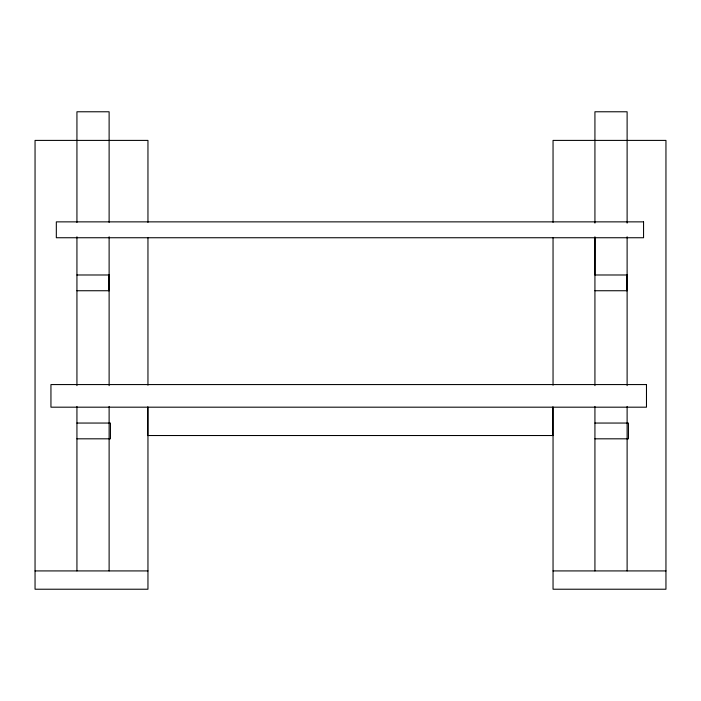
<?xml version="1.0" encoding="UTF-8"?>
<svg xmlns="http://www.w3.org/2000/svg" width="701" height="701" viewBox="0 0 701 701"><rect width="100%" height="100%" fill="white"/><g stroke="black" fill="none" stroke-linecap="round" stroke-linejoin="round"><path stroke-width="1.05" d="M594.983 238.857L594.93 274.985L627.115 274.985M76.935 274.985L109.119 274.985M76.935 290.74L109.119 290.74M594.93 290.74L627.115 290.74M76.935 423.053L110.451 423.053L110.451 438.817L76.935 438.817M594.93 423.053L628.447 423.053L628.447 438.817L594.93 438.817M553.045 435.531L147.727 435.531L147.727 407.088M35.05 570.921L147.955 570.921M553.045 570.921L665.95 570.921M627.115 223.102L627.115 111.774L594.93 111.774L594.93 223.102M627.115 236.763L627.115 385.629M627.115 406.431L627.115 570.921M626.904 274.985L626.904 290.74M594.93 236.763L594.93 385.629M594.93 406.431L594.93 570.921M553.045 222.375L553.045 140.402L665.95 140.402L665.95 589.226L553.045 589.226L553.045 407.018M553.045 237.648L553.045 385.226M552.826 407.088L552.826 435.531M147.955 222.375L147.955 140.402L35.05 140.402L35.05 589.226L147.955 589.226L147.955 407.018M147.955 237.648L147.955 385.226M109.119 222.357L109.119 111.774L76.935 111.774L76.935 222.462M109.119 236.763L109.119 385.629M109.119 406.431L109.119 570.921M108.909 274.985L108.909 290.74M76.935 236.763L76.935 385.629M76.935 406.431L76.935 570.921M643.553 221.866L56.325 221.866L56.325 237.744L643.553 237.744L643.553 221.866M646.48 384.569L50.945 384.569L50.945 407.185L646.48 407.185L646.48 384.569"/></g></svg>
